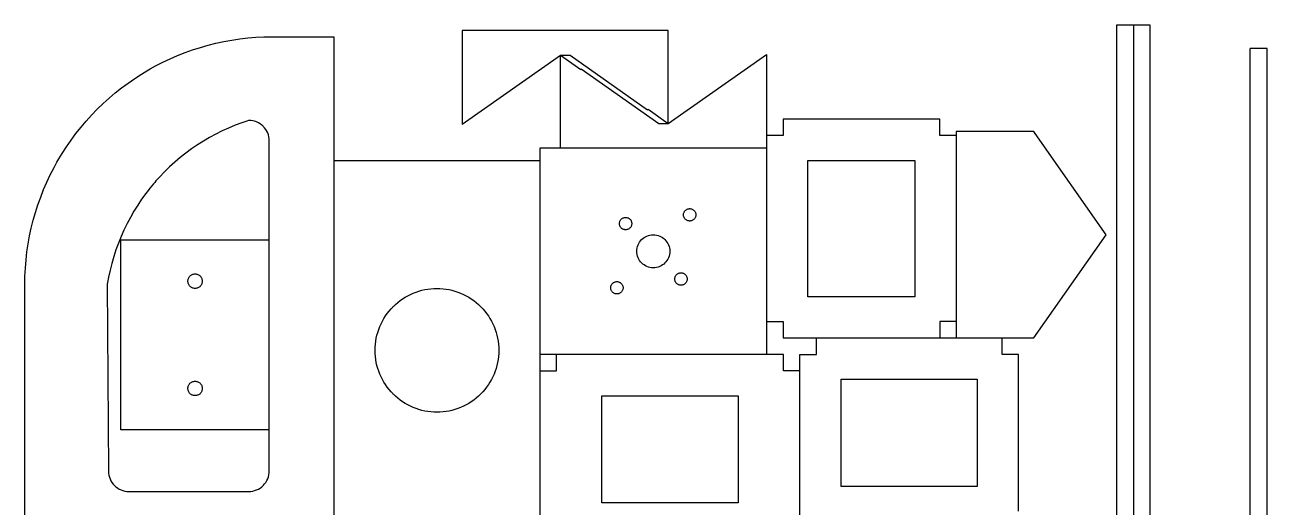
# Model space of a CAD drawing. Extents: x 4 to 852, y 115 to 636.
# Drawn here: x 5.1 to 306.6, y 519 to 635.9 of the extents above; entities that cross this region are included whole.
import ezdxf

# ---------------------------------------------------------------- set-up
doc = ezdxf.new("R2010")
doc.units = 0

msp = doc.modelspace()

# ---------------------------------------------------------------- linework, layer by layer
for p, q in [((161.283092, 634.491889), (111.283154, 634.491889)), ((111.283154, 634.491889), (111.283154, 611.788916)), ((161.283092, 611.986917), (161.283092, 634.491889)), ((270.131956, 381.727205), (270.131956, 635.867887)), ((270.131956, 635.867887), (274.131948, 635.867887)), ((274.131948, 635.867887), (274.131948, 383.868203)), ((274.131948, 635.867887), (278.13194, 635.867887)), ((278.13194, 635.867887), (278.13194, 383.868203)), ((45.859737, 629.806894), (47.724335, 630.404894)), ((47.724335, 630.404894), (49.607132, 630.942891)), ((49.607132, 630.942891), (51.50643, 631.418892)), ((51.50643, 631.418892), (53.420728, 631.83289)), ((53.420728, 631.83289), (55.348323, 632.184892)), ((55.348323, 632.184892), (57.288021, 632.47189)), ((57.288021, 632.47189), (59.238321, 632.696889)), ((59.238321, 632.696889), (61.197317, 632.85789)), ((61.197317, 632.85789), (63.163915, 632.954889)), ((63.163915, 632.954889), (64.643214, 632.98689)), ((64.643214, 632.98689), (65.136212, 632.98689)), ((65.136212, 632.98689), (80.136195, 632.98689)), ((80.136195, 632.98689), (80.136195, 382.988205)), ((38.612147, 626.806898), (40.389343, 627.646896)), ((40.389343, 627.646896), (42.190542, 628.427895)), ((42.190542, 628.427895), (44.014638, 629.146894)), ((44.014638, 629.146894), (45.859737, 629.806894)), ((111.283154, 611.788916), (135.136124, 628.491895)), ((135.136124, 605.986923), (135.136124, 628.491895)), ((135.136124, 628.491895), (140.053118, 625.0479)), ((135.136124, 628.491895), (137.430122, 628.491895)), ((137.430122, 628.491895), (156.272099, 615.296911)), ((161.283092, 611.986917), (185.136061, 628.691896)), ((185.136061, 628.691896), (185.136061, 605.986923)), ((33.444352, 623.9349), (34.709151, 624.7029)), ((34.709151, 624.7029), (35.136251, 624.949901)), ((35.136251, 624.949901), (35.563249, 625.1959)), ((35.563249, 625.1959), (36.860549, 625.907898)), ((36.860549, 625.907898), (38.612147, 626.806898)), ((140.053118, 625.0479), (140.147119, 625.181898)), ((140.147119, 625.181898), (158.989093, 611.986917)), ((28.597259, 620.578905), (30.173756, 621.747905)), ((30.173756, 621.747905), (31.789755, 622.867903)), ((31.789755, 622.867903), (33.444352, 623.9349)), ((24.116664, 616.775911), (25.567662, 618.090907)), ((25.567662, 618.090907), (27.06156, 619.359908)), ((27.06156, 619.359908), (28.597259, 620.578905)), ((21.348068, 614.006912), (22.709866, 615.413912)), ((22.709866, 615.413912), (24.116664, 616.775911)), ((156.272099, 615.296911), (156.365097, 615.429911)), ((156.365097, 615.429911), (161.283092, 611.986917)), ((18.764771, 611.061918), (20.032669, 612.556916)), ((20.032669, 612.556916), (21.348068, 614.006912)), ((57.802116, 612.140795), (56.180019, 611.534794)), ((59.033914, 612.560794), (57.802116, 612.140795)), ((59.447513, 612.691795), (59.033914, 612.560794)), ((59.570415, 612.693911), (59.447513, 612.691795)), ((59.939614, 612.674914), (59.570415, 612.693911)), ((60.423613, 612.607917), (59.939614, 612.674914)), ((60.896812, 612.495916), (60.423613, 612.607917)), ((61.355411, 612.336915), (60.896812, 612.495916)), ((61.796111, 612.134916), (61.355411, 612.336915)), ((62.215811, 611.888915), (61.796111, 612.134916)), ((158.989093, 611.986917), (161.283092, 611.986917)), ((227.136009, 613.027916), (189.136056, 613.027916)), ((189.136056, 613.027916), (189.136056, 609.027921)), ((227.136009, 609.027921), (227.136009, 613.027916)), ((16.375374, 607.949922), (17.545172, 609.525919)), ((17.545172, 609.525919), (18.764771, 611.061918)), ((51.468224, 609.390796), (49.953227, 608.571798)), ((53.011823, 610.159796), (51.468224, 609.390796)), ((54.582919, 610.872795), (53.011823, 610.159796)), ((56.180019, 611.534794), (54.582919, 610.872795)), ((62.61101, 611.600916), (62.215811, 611.888915)), ((62.89081, 611.359916), (62.61101, 611.600916)), ((62.978511, 611.272918), (62.89081, 611.359916)), ((63.066008, 611.186918), (62.978511, 611.272918)), ((63.311208, 610.910918), (63.066008, 611.186918)), ((63.604308, 610.518917), (63.311208, 610.910918)), ((63.855908, 610.103919), (63.604308, 610.518917)), ((64.065008, 609.66492), (63.855908, 610.103919)), ((64.230108, 609.209919), (64.065008, 609.66492)), ((64.349707, 608.736919), (64.230108, 609.209919)), ((189.136056, 609.027921), (185.136061, 609.027921)), ((185.136061, 609.027921), (185.136061, 555.986987)), ((231.136004, 609.027921), (227.136009, 609.027921)), ((249.993096, 609.986918), (231.13612, 609.986918)), ((231.13612, 609.986918), (231.13612, 559.986982)), ((250.292096, 609.561918), (249.993096, 609.986918)), ((267.498958, 584.986949), (250.28998, 609.561918)), ((250.28998, 609.561918), (250.292096, 609.561918)), ((14.188977, 604.679925), (15.256275, 606.334924)), ((15.256275, 606.334924), (16.375374, 607.949922)), ((47.01443, 606.779801), (45.593233, 605.809803)), ((48.468229, 607.700799), (47.01443, 606.779801)), ((49.953227, 608.571798), (48.468229, 607.700799)), ((64.422507, 608.25392), (64.349707, 608.736919)), ((64.447113, 607.885922), (64.422507, 608.25392)), ((64.447113, 607.76192), (64.447113, 607.885922)), ((64.447113, 527.762023), (64.447113, 607.76192)), ((185.136061, 605.986923), (130.136129, 605.986923)), ((130.136129, 605.986923), (130.136129, 382.988205)), ((12.928238, 602.560928), (13.174768, 602.986927)), ((13.174768, 602.986927), (13.421288, 603.414927)), ((13.421288, 603.414927), (14.188977, 604.679925)), ((42.853635, 603.724804), (41.537938, 602.610807)), ((44.205834, 604.791804), (42.853635, 603.724804)), ((45.593233, 605.809803), (44.205834, 604.791804)), ((80.136195, 602.986927), (130.136129, 602.986927)), ((195.13605, 603.027927), (221.136015, 603.027927)), ((195.13605, 569.986969), (195.13605, 603.027927)), ((221.136015, 603.027927), (221.136015, 569.986969)), ((11.31739, 599.511931), (12.216639, 601.263928)), ((12.216639, 601.263928), (12.928238, 602.560928)), ((39.02074, 600.24581), (37.82184, 598.995812)), ((40.25974, 601.449809), (39.02074, 600.24581)), ((41.537938, 602.610807), (40.25974, 601.449809)), ((9.697112, 595.932936), (10.477451, 597.734934)), ((10.477451, 597.734934), (11.31739, 599.511931)), ((36.380942, 597.374812), (35.552946, 596.370815)), ((36.664742, 597.702813), (36.380942, 597.374812)), ((36.948243, 598.029811), (36.664742, 597.702813)), ((37.82184, 598.995812), (36.948243, 598.029811)), ((8.317134, 592.264942), (8.976903, 594.109937)), ((8.976903, 594.109937), (9.697112, 595.932936)), ((34.490447, 595.002815), (33.477647, 593.602817)), ((35.552946, 596.370815), (34.490447, 595.002815)), ((7.718275, 590.399944), (8.317134, 592.264942)), ((32.515348, 592.168819), (31.603949, 590.706821)), ((33.477647, 593.602817), (32.515348, 592.168819)), ((165.317109, 590.779943), (165.414111, 590.886943)), ((165.414111, 590.886943), (165.521111, 590.984942)), ((165.521111, 590.984942), (165.636109, 591.070942)), ((165.636109, 591.070942), (165.760108, 591.145941)), ((165.760108, 591.145941), (165.890109, 591.209941)), ((165.890109, 591.209941), (166.02911, 591.259942)), ((166.02911, 591.259942), (166.172109, 591.295941)), ((166.172109, 591.295941), (166.321109, 591.318933)), ((166.321109, 591.318933), (166.43611, 591.325945)), ((166.43611, 591.325945), (166.47511, 591.325945)), ((166.47511, 591.325945), (166.513109, 591.325945)), ((166.513109, 591.325945), (166.628107, 591.318933)), ((166.628107, 591.318933), (166.776107, 591.295941)), ((166.776107, 591.295941), (166.921109, 591.259942)), ((166.921109, 591.259942), (167.058108, 591.209941)), ((167.058108, 591.209941), (167.190108, 591.145941)), ((167.190108, 591.145941), (167.314108, 591.070942)), ((167.314108, 591.070942), (167.429109, 590.984942)), ((167.429109, 590.984942), (167.536109, 590.886943)), ((167.536109, 590.886943), (167.632107, 590.779943)), ((6.704886, 586.617947), (7.180726, 588.515946)), ((7.180726, 588.515946), (7.718275, 590.399944)), ((30.744351, 589.213824), (29.937151, 587.692826)), ((31.603949, 590.706821), (30.744351, 589.213824)), ((149.426111, 587.857947), (149.449104, 588.007947)), ((149.449104, 588.007947), (149.486103, 588.150946)), ((149.486103, 588.150946), (149.536104, 588.288947)), ((149.536104, 588.288947), (149.600104, 588.420945)), ((149.600104, 588.420945), (149.675102, 588.543945)), ((149.675102, 588.543945), (149.761103, 588.659946)), ((149.761103, 588.659946), (149.858104, 588.765946)), ((149.858104, 588.765946), (149.964104, 588.861944)), ((149.964104, 588.861944), (150.079102, 588.949945)), ((150.079102, 588.949945), (150.203102, 589.024946)), ((150.203102, 589.024946), (150.335102, 589.086946)), ((150.335102, 589.086946), (150.472103, 589.136944)), ((150.472103, 589.136944), (150.617103, 589.174946)), ((150.617103, 589.174946), (150.765102, 589.196959)), ((150.765102, 589.196959), (150.881101, 589.20495)), ((150.881101, 589.20495), (150.918103, 589.20495)), ((150.918103, 589.20495), (150.957102, 589.20495)), ((150.957102, 589.20495), (151.072101, 589.196959)), ((151.072101, 589.196959), (151.221101, 589.174946)), ((151.221101, 589.174946), (151.3641, 589.136944)), ((151.3641, 589.136944), (151.503101, 589.086946)), ((151.503101, 589.086946), (151.633101, 589.024946)), ((151.633101, 589.024946), (151.757101, 588.949945)), ((151.757101, 588.949945), (151.872099, 588.861944)), ((151.872099, 588.861944), (151.979099, 588.765946)), ((151.979099, 588.765946), (152.076101, 588.659946)), ((152.076101, 588.659946), (152.163101, 588.543945)), ((152.163101, 588.543945), (152.238099, 588.420945)), ((152.238099, 588.420945), (152.300099, 588.288947)), ((152.300099, 588.288947), (152.3511, 588.150946)), ((152.3511, 588.150946), (152.3881, 588.007947)), ((152.3881, 588.007947), (152.411092, 587.857947)), ((164.975101, 589.864944), (164.982113, 589.979945)), ((164.975101, 589.825944), (164.975101, 589.864944)), ((164.975101, 589.788945), (164.975101, 589.825944)), ((164.982113, 589.672944), (164.975101, 589.788945)), ((164.982113, 589.979945), (165.00611, 590.128945)), ((165.00611, 589.524944), (164.982113, 589.672944)), ((165.00611, 590.128945), (165.04211, 590.272944)), ((165.04211, 589.379945), (165.00611, 589.524944)), ((165.04211, 590.272944), (165.093111, 590.410943)), ((165.093111, 589.242944), (165.04211, 589.379945)), ((165.093111, 590.410943), (165.15611, 590.541943)), ((165.15611, 589.111946), (165.093111, 589.242944)), ((165.15611, 590.541943), (165.231109, 590.664942)), ((165.231109, 588.988944), (165.15611, 589.111946)), ((165.231109, 590.664942), (165.317109, 590.779943)), ((165.317109, 588.871945), (165.231109, 588.988944)), ((165.414111, 588.765946), (165.317109, 588.871945)), ((165.521111, 588.668944), (165.414111, 588.765946)), ((165.636109, 588.582947), (165.521111, 588.668944)), ((165.760108, 588.507945), (165.636109, 588.582947)), ((165.890109, 588.443945), (165.760108, 588.507945)), ((166.02911, 588.393945), (165.890109, 588.443945)), ((166.172109, 588.356945), (166.02911, 588.393945)), ((166.321109, 588.334932), (166.172109, 588.356945)), ((166.43611, 588.325936), (166.321109, 588.334932)), ((166.47511, 588.325936), (166.43611, 588.325936)), ((166.513109, 588.325936), (166.47511, 588.325936)), ((166.628107, 588.334932), (166.513109, 588.325936)), ((166.776107, 588.356945), (166.628107, 588.334932)), ((166.921109, 588.393945), (166.776107, 588.356945)), ((167.058108, 588.443945), (166.921109, 588.393945)), ((167.190108, 588.507945), (167.058108, 588.443945)), ((167.314108, 588.582947), (167.190108, 588.507945)), ((167.429109, 588.668944), (167.314108, 588.582947)), ((167.536109, 588.765946), (167.429109, 588.668944)), ((167.632107, 588.871945), (167.536109, 588.765946)), ((167.632107, 590.779943), (167.718107, 590.664942)), ((167.718107, 588.988944), (167.632107, 588.871945)), ((167.718107, 590.664942), (167.793106, 590.541943)), ((167.793106, 589.111946), (167.718107, 588.988944)), ((167.793106, 590.541943), (167.857106, 590.410943)), ((167.857106, 589.242944), (167.793106, 589.111946)), ((167.857106, 590.410943), (167.907107, 590.272944)), ((167.907107, 589.379945), (167.857106, 589.242944)), ((167.907107, 590.272944), (167.945106, 590.128945)), ((167.945106, 589.524944), (167.907107, 589.379945)), ((167.945106, 590.128945), (167.967093, 589.979945)), ((167.967093, 589.672944), (167.945106, 589.524944)), ((167.967093, 589.979945), (167.975084, 589.864944)), ((167.975084, 589.788945), (167.967093, 589.672944)), ((167.975084, 589.864944), (167.975084, 589.825944)), ((167.975084, 589.825944), (167.975084, 589.788945)), ((6.291187, 584.703951), (6.704886, 586.617947)), ((29.182853, 586.146828), (28.482353, 584.574829)), ((29.937151, 587.692826), (29.182853, 586.146828)), ((149.418121, 587.743946), (149.426111, 587.857947)), ((149.418121, 587.704947), (149.418121, 587.743946)), ((149.418121, 587.666947), (149.418121, 587.704947)), ((149.426111, 587.552946), (149.418121, 587.666947)), ((149.449104, 587.402946), (149.426111, 587.552946)), ((149.486103, 587.259947), (149.449104, 587.402946)), ((149.536104, 587.121949), (149.486103, 587.259947)), ((149.600104, 586.989948), (149.536104, 587.121949)), ((149.675102, 586.866949), (149.600104, 586.989948)), ((149.761103, 586.750948), (149.675102, 586.866949)), ((149.858104, 586.643948), (149.761103, 586.750948)), ((149.964104, 586.547949), (149.858104, 586.643948)), ((150.079102, 586.460949), (149.964104, 586.547949)), ((150.203102, 586.385947), (150.079102, 586.460949)), ((150.335102, 586.322948), (150.203102, 586.385947)), ((150.472103, 586.272949), (150.335102, 586.322948)), ((150.617103, 586.235947), (150.472103, 586.272949)), ((150.765102, 586.213934), (150.617103, 586.235947)), ((150.881101, 586.204938), (150.765102, 586.213934)), ((150.918103, 586.204938), (150.881101, 586.204938)), ((150.957102, 586.204938), (150.918103, 586.204938)), ((151.072101, 586.213934), (150.957102, 586.204938)), ((151.221101, 586.235947), (151.072101, 586.213934)), ((151.3641, 586.272949), (151.221101, 586.235947)), ((151.503101, 586.322948), (151.3641, 586.272949)), ((151.633101, 586.385947), (151.503101, 586.322948)), ((151.757101, 586.460949), (151.633101, 586.385947)), ((151.872099, 586.547949), (151.757101, 586.460949)), ((151.979099, 586.643948), (151.872099, 586.547949)), ((152.076101, 586.750948), (151.979099, 586.643948)), ((152.163101, 586.866949), (152.076101, 586.750948)), ((152.238099, 586.989948), (152.163101, 586.866949)), ((152.300099, 587.121949), (152.238099, 586.989948)), ((152.3511, 587.259947), (152.300099, 587.121949)), ((152.3881, 587.402946), (152.3511, 587.259947)), ((152.411092, 587.552946), (152.3881, 587.402946)), ((152.411092, 587.857947), (152.418103, 587.743946)), ((152.418103, 587.666947), (152.411092, 587.552946)), ((152.418103, 587.743946), (152.418103, 587.704947)), ((152.418103, 587.704947), (152.418103, 587.666947)), ((156.446088, 584.807951), (156.829088, 584.90695)), ((156.829088, 584.90695), (157.22609, 584.967949)), ((157.22609, 584.967949), (157.533088, 584.986946)), ((157.533088, 584.986946), (157.636087, 584.986946)), ((157.636087, 584.986946), (157.738087, 584.986946)), ((157.738087, 584.986946), (158.045088, 584.967949)), ((158.045088, 584.967949), (158.442087, 584.90695)), ((158.442087, 584.90695), (158.825086, 584.807951)), ((249.99198, 559.986982), (267.498958, 584.986949)), ((5.651758, 580.835957), (5.940007, 582.775953)), ((5.940007, 582.775953), (6.291187, 584.703951)), ((27.836154, 582.97883), (27.244855, 581.360834)), ((28.482353, 584.574829), (27.836154, 582.97883)), ((28.447159, 537.75401), (28.447159, 583.753952)), ((28.447159, 583.753952), (64.447113, 583.753952)), ((153.717092, 581.793953), (153.815094, 582.177953)), ((153.815094, 582.177953), (153.950092, 582.543954)), ((153.950092, 582.543954), (154.118091, 582.893952)), ((154.118091, 582.893952), (154.320093, 583.224953)), ((154.320093, 583.224953), (154.550092, 583.531951)), ((154.550092, 583.531951), (154.807092, 583.816952)), ((154.807092, 583.816952), (155.09209, 584.074953)), ((155.09209, 584.074953), (155.400091, 584.304952)), ((155.400091, 584.304952), (155.72909, 584.50495)), ((155.72909, 584.50495), (156.079091, 584.67295)), ((156.079091, 584.67295), (156.446088, 584.807951)), ((158.825086, 584.807951), (159.193087, 584.67295)), ((159.193087, 584.67295), (159.543085, 584.50495)), ((159.543085, 584.50495), (159.872086, 584.304952)), ((159.872086, 584.304952), (160.181085, 584.074953)), ((160.181085, 584.074953), (160.464085, 583.816952)), ((160.464085, 583.816952), (160.722083, 583.531951)), ((160.722083, 583.531951), (160.953085, 583.224953)), ((160.953085, 583.224953), (161.153083, 582.893952)), ((161.153083, 582.893952), (161.322083, 582.543954)), ((161.322083, 582.543954), (161.456084, 582.177953)), ((161.456084, 582.177953), (161.554083, 581.793953)), ((5.265688, 576.92596), (5.426828, 578.885959)), ((5.426828, 578.885959), (5.651758, 580.835957)), ((26.709356, 579.722835), (26.230056, 578.064836)), ((27.244855, 581.360834), (26.709356, 579.722835)), ((153.636085, 581.089956), (153.657093, 581.396955)), ((153.636085, 580.986954), (153.636085, 581.089956)), ((153.636085, 580.885955), (153.636085, 580.986954)), ((153.657093, 580.578956), (153.636085, 580.885955)), ((153.657093, 581.396955), (153.717092, 581.793953)), ((153.717092, 580.181955), (153.657093, 580.578956)), ((153.815094, 579.797958), (153.717092, 580.181955)), ((153.950092, 579.429957), (153.815094, 579.797958)), ((154.118091, 579.081959), (153.950092, 579.429957)), ((154.320093, 578.750958), (154.118091, 579.081959)), ((161.153083, 579.081959), (160.953085, 578.750958)), ((161.322083, 579.429957), (161.153083, 579.081959)), ((161.456084, 579.797958), (161.322083, 579.429957)), ((161.554083, 580.181955), (161.456084, 579.797958)), ((161.554083, 581.793953), (161.615082, 581.396955)), ((161.615082, 580.578956), (161.554083, 580.181955)), ((161.615082, 581.396955), (161.63609, 581.089956)), ((161.63609, 580.885955), (161.615082, 580.578956)), ((161.63609, 581.089956), (161.63609, 580.986954)), ((161.63609, 580.986954), (161.63609, 580.885955)), ((5.168688, 574.960962), (5.265688, 576.92596)), ((25.807657, 576.38884), (25.442857, 574.695842)), ((26.230056, 578.064836), (25.807657, 576.38884)), ((154.550092, 578.442959), (154.320093, 578.750958)), ((154.807092, 578.159959), (154.550092, 578.442959)), ((155.09209, 577.900958), (154.807092, 578.159959)), ((155.400091, 577.670959), (155.09209, 577.900958)), ((155.72909, 577.470961), (155.400091, 577.670959)), ((156.079091, 577.302961), (155.72909, 577.470961)), ((156.446088, 577.16796), (156.079091, 577.302961)), ((156.829088, 577.068961), (156.446088, 577.16796)), ((157.22609, 577.007959), (156.829088, 577.068961)), ((157.533088, 576.986951), (157.22609, 577.007959)), ((157.636087, 576.986951), (157.533088, 576.986951)), ((157.738087, 576.986951), (157.636087, 576.986951)), ((158.045088, 577.007959), (157.738087, 576.986951)), ((158.442087, 577.068961), (158.045088, 577.007959)), ((158.825086, 577.16796), (158.442087, 577.068961)), ((159.193087, 577.302961), (158.825086, 577.16796)), ((159.543085, 577.470961), (159.193087, 577.302961)), ((159.872086, 577.670959), (159.543085, 577.470961)), ((160.181085, 577.900958), (159.872086, 577.670959)), ((160.464085, 578.159959), (160.181085, 577.900958)), ((160.722083, 578.442959), (160.464085, 578.159959)), ((160.953085, 578.750958), (160.722083, 578.442959)), ((5.136298, 573.479964), (5.168688, 574.960962)), ((5.136298, 572.986964), (5.136298, 573.479964)), ((5.136298, 382.988205), (5.136298, 572.986964)), ((25.205458, 573.416843), (25.136258, 572.986843)), ((25.136258, 572.986843), (25.422157, 527.761901)), ((25.442857, 574.695842), (25.205458, 573.416843)), ((44.697143, 573.797964), (44.706139, 573.932965)), ((44.697143, 573.753964), (44.697143, 573.797964)), ((44.697143, 573.709964), (44.697143, 573.753964)), ((44.706139, 573.574966), (44.697143, 573.709964)), ((44.706139, 573.932965), (44.732637, 574.106965)), ((44.732637, 573.400965), (44.706139, 573.574966)), ((44.732637, 574.106965), (44.775738, 574.274965)), ((44.775738, 573.232966), (44.732637, 573.400965)), ((44.775738, 574.274965), (44.834639, 574.434964)), ((44.834639, 573.071964), (44.775738, 573.232966)), ((44.834639, 574.434964), (44.908339, 574.586964)), ((44.908339, 572.918966), (44.834639, 573.071964)), ((44.908339, 574.586964), (44.995839, 574.731963)), ((44.995839, 572.774964), (44.908339, 572.918966)), ((44.995839, 574.731963), (45.096637, 574.866964)), ((45.096637, 574.866964), (45.209638, 574.991964)), ((45.209638, 574.991964), (45.333936, 575.103962)), ((45.333936, 575.103962), (45.468638, 575.204964)), ((45.468638, 575.204964), (45.612936, 575.292961)), ((45.612936, 575.292961), (45.765836, 575.366962)), ((45.765836, 575.366962), (45.926637, 575.424962)), ((45.926637, 575.424962), (46.094337, 575.467962)), ((46.094337, 575.467962), (46.268036, 575.49397)), ((46.268036, 575.49397), (46.402336, 575.503971)), ((46.402336, 575.503971), (46.447135, 575.503971)), ((46.447135, 575.503971), (46.491836, 575.503971)), ((46.491836, 575.503971), (46.626035, 575.49397)), ((46.626035, 575.49397), (46.799737, 575.467962)), ((46.799737, 575.467962), (46.967334, 575.424962)), ((46.967334, 575.424962), (47.128235, 575.366962)), ((47.128235, 575.366962), (47.281135, 575.292961)), ((47.281135, 575.292961), (47.425436, 575.204964)), ((47.425436, 575.204964), (47.560135, 575.103962)), ((47.560135, 575.103962), (47.684433, 574.991964)), ((47.684433, 574.991964), (47.797334, 574.866964)), ((47.797334, 574.866964), (47.898235, 574.731963)), ((47.898235, 574.731963), (47.985833, 574.586964)), ((47.985833, 572.918966), (47.898235, 572.774964)), ((47.985833, 574.586964), (48.059633, 574.434964)), ((48.059633, 573.071964), (47.985833, 572.918966)), ((48.059633, 574.434964), (48.118334, 574.274965)), ((48.118334, 573.232966), (48.059633, 573.071964)), ((48.118334, 574.274965), (48.161535, 574.106965)), ((48.161535, 573.400965), (48.118334, 573.232966)), ((48.161535, 574.106965), (48.188033, 573.932965)), ((48.188033, 573.574966), (48.161535, 573.400965)), ((48.188033, 573.932965), (48.197134, 573.797964)), ((48.197134, 573.709964), (48.188033, 573.574966)), ((48.197134, 573.797964), (48.197134, 573.753964)), ((48.197134, 573.753964), (48.197134, 573.709964)), ((147.415106, 572.732965), (147.478106, 572.863965)), ((147.478106, 572.863965), (147.553107, 572.986964)), ((147.553107, 572.986964), (147.640105, 573.102965)), ((147.640105, 573.102965), (147.736106, 573.209965)), ((147.736106, 573.209965), (147.843106, 573.306964)), ((147.843106, 573.306964), (147.958104, 573.392964)), ((147.958104, 573.392964), (148.082106, 573.467966)), ((148.082106, 573.467966), (148.214104, 573.531966)), ((148.214104, 573.531966), (148.351105, 573.581964)), ((148.351105, 573.581964), (148.494105, 573.618966)), ((148.494105, 573.618966), (148.645105, 573.640953)), ((148.645105, 573.640953), (148.758105, 573.647964)), ((148.758105, 573.647964), (148.797105, 573.647964)), ((148.797105, 573.647964), (148.836105, 573.647964)), ((148.836105, 573.647964), (148.950105, 573.640953)), ((148.950105, 573.640953), (149.100103, 573.618966)), ((149.100103, 573.618966), (149.243105, 573.581964)), ((149.243105, 573.581964), (149.381103, 573.531966)), ((149.381103, 573.531966), (149.513104, 573.467966)), ((149.513104, 573.467966), (149.636103, 573.392964)), ((149.636103, 573.392964), (149.751104, 573.306964)), ((149.751104, 573.306964), (149.858104, 573.209965)), ((149.858104, 573.209965), (149.954103, 573.102965)), ((149.954103, 573.102965), (150.040103, 572.986964)), ((150.040103, 572.986964), (150.117102, 572.863965)), ((150.117102, 572.863965), (150.179101, 572.732965)), ((162.853087, 574.307964), (162.861078, 574.422965)), ((162.853087, 574.270964), (162.853087, 574.307964)), ((162.853087, 574.231965), (162.853087, 574.270964)), ((162.861078, 574.116964), (162.853087, 574.231965)), ((162.861078, 574.422965), (162.883091, 574.571965)), ((162.883091, 573.967964), (162.861078, 574.116964)), ((162.883091, 574.571965), (162.921091, 574.715964)), ((162.921091, 573.824965), (162.883091, 573.967964)), ((162.921091, 574.715964), (162.971091, 574.853962)), ((162.971091, 573.685963), (162.921091, 573.824965)), ((162.971091, 574.853962), (163.035091, 574.985963)), ((163.035091, 573.554966), (162.971091, 573.685963)), ((163.035091, 574.985963), (163.110093, 575.109962)), ((163.110093, 573.431964), (163.035091, 573.554966)), ((163.110093, 575.109962), (163.196093, 575.224963)), ((163.196093, 573.316965), (163.110093, 573.431964)), ((163.196093, 575.224963), (163.293092, 575.329963)), ((163.293092, 573.209965), (163.196093, 573.316965)), ((163.293092, 575.329963), (163.400092, 575.427962)), ((163.400092, 573.111964), (163.293092, 573.209965)), ((163.400092, 575.427962), (163.51509, 575.513962)), ((163.51509, 573.025966), (163.400092, 573.111964)), ((163.51509, 575.513962), (163.639092, 575.588963)), ((163.639092, 572.950965), (163.51509, 573.025966)), ((163.639092, 575.588963), (163.77009, 575.652961)), ((163.77009, 572.888965), (163.639092, 572.950965)), ((163.77009, 575.652961), (163.907091, 575.702962)), ((163.907091, 572.836967), (163.77009, 572.888965)), ((163.907091, 575.702962), (164.05109, 575.739961)), ((164.05109, 572.800965), (163.907091, 572.836967)), ((164.05109, 575.739961), (164.20009, 575.761974)), ((164.20009, 572.777973), (164.05109, 572.800965)), ((164.20009, 575.761974), (164.315091, 575.77097)), ((164.315091, 575.77097), (164.35309, 575.77097)), ((164.35309, 575.77097), (164.39209, 575.77097)), ((164.39209, 575.77097), (164.507091, 575.761974)), ((164.507091, 575.761974), (164.656091, 575.739961)), ((164.656091, 572.800965), (164.507091, 572.777973)), ((164.656091, 575.739961), (164.80009, 575.702962)), ((164.80009, 572.836967), (164.656091, 572.800965)), ((164.80009, 575.702962), (164.938089, 575.652961)), ((164.938089, 572.888965), (164.80009, 572.836967)), ((164.938089, 575.652961), (165.068089, 575.588963)), ((165.068089, 572.950965), (164.938089, 572.888965)), ((165.068089, 575.588963), (165.192088, 575.513962)), ((165.192088, 573.025966), (165.068089, 572.950965)), ((165.192088, 575.513962), (165.307089, 575.427962)), ((165.307089, 573.111964), (165.192088, 573.025966)), ((165.307089, 575.427962), (165.414089, 575.329963)), ((165.414089, 573.209965), (165.307089, 573.111964)), ((165.414089, 575.329963), (165.511088, 575.224963)), ((165.511088, 573.316965), (165.414089, 573.209965)), ((165.511088, 575.224963), (165.597088, 575.109962)), ((165.597088, 573.431964), (165.511088, 573.316965)), ((165.597088, 575.109962), (165.67209, 574.985963)), ((165.67209, 573.554966), (165.597088, 573.431964)), ((165.67209, 574.985963), (165.736087, 574.853962)), ((165.736087, 573.685963), (165.67209, 573.554966)), ((165.736087, 574.853962), (165.786088, 574.715964)), ((165.786088, 573.824965), (165.736087, 573.685963)), ((165.786088, 574.715964), (165.824087, 574.571965)), ((165.824087, 573.967964), (165.786088, 573.824965)), ((165.824087, 574.571965), (165.846074, 574.422965)), ((165.846074, 574.116964), (165.824087, 573.967964)), ((165.846074, 574.422965), (165.853086, 574.307964)), ((165.853086, 574.231965), (165.846074, 574.116964)), ((165.853086, 574.307964), (165.853086, 574.270964)), ((165.853086, 574.270964), (165.853086, 574.231965)), ((45.096637, 572.639966), (44.995839, 572.774964)), ((45.209638, 572.515967), (45.096637, 572.639966)), ((45.333936, 572.403966), (45.209638, 572.515967)), ((45.468638, 572.302967), (45.333936, 572.403966)), ((45.612936, 572.214967), (45.468638, 572.302967)), ((45.765836, 572.140965), (45.612936, 572.214967)), ((45.926637, 572.081966), (45.765836, 572.140965)), ((46.094337, 572.038966), (45.926637, 572.081966)), ((46.268036, 572.011968), (46.094337, 572.038966)), ((46.402336, 572.003978), (46.268036, 572.011968)), ((46.447135, 572.003978), (46.402336, 572.003978)), ((46.491836, 572.003978), (46.447135, 572.003978)), ((46.626035, 572.011968), (46.491836, 572.003978)), ((46.799737, 572.038966), (46.626035, 572.011968)), ((46.967334, 572.081966), (46.799737, 572.038966)), ((47.128235, 572.140965), (46.967334, 572.081966)), ((47.281135, 572.214967), (47.128235, 572.140965)), ((47.425436, 572.302967), (47.281135, 572.214967)), ((47.560135, 572.403966), (47.425436, 572.302967)), ((47.684433, 572.515967), (47.560135, 572.403966)), ((47.797334, 572.639966), (47.684433, 572.515967)), ((47.898235, 572.774964), (47.797334, 572.639966)), ((96.814081, 569.46797), (97.434779, 569.859969)), ((97.434779, 569.859969), (98.072879, 570.220969)), ((98.072879, 570.220969), (98.726878, 570.549968)), ((98.726878, 570.549968), (99.395977, 570.845968)), ((99.395977, 570.845968), (100.078577, 571.109968)), ((100.078577, 571.109968), (100.773576, 571.339967)), ((100.773576, 571.339967), (101.479976, 571.535967)), ((101.479976, 571.535967), (102.196173, 571.696967)), ((102.196173, 571.696967), (102.921072, 571.822967)), ((102.921072, 571.822967), (103.653173, 571.914967)), ((103.653173, 571.914967), (104.392172, 571.968968)), ((104.392172, 571.968968), (104.950169, 571.98696)), ((104.950169, 571.98696), (105.136169, 571.98696)), ((105.136169, 571.98696), (105.32217, 571.98696)), ((105.32217, 571.98696), (105.880168, 571.968968)), ((105.880168, 571.968968), (106.61917, 571.914967)), ((106.61917, 571.914967), (107.351168, 571.822967)), ((107.351168, 571.822967), (108.076167, 571.696967)), ((108.076167, 571.696967), (108.792166, 571.535967)), ((108.792166, 571.535967), (109.499163, 571.339967)), ((109.499163, 571.339967), (110.194165, 571.109968)), ((110.194165, 571.109968), (110.876162, 570.845968)), ((110.876162, 570.845968), (111.545163, 570.549968)), ((111.545163, 570.549968), (112.199162, 570.220969)), ((112.199162, 570.220969), (112.837161, 569.859969)), ((112.837161, 569.859969), (113.458159, 569.46797)), ((147.297097, 572.186966), (147.304108, 572.302967)), ((147.297097, 572.147966), (147.297097, 572.186966)), ((147.297097, 572.110967), (147.297097, 572.147966)), ((147.304108, 571.995966), (147.297097, 572.110967)), ((147.304108, 572.302967), (147.328106, 572.450967)), ((147.328106, 571.846967), (147.304108, 571.995966)), ((147.328106, 572.450967), (147.364105, 572.595966)), ((147.364105, 571.702967), (147.328106, 571.846967)), ((147.364105, 572.595966), (147.415106, 572.732965)), ((147.415106, 571.564967), (147.364105, 571.702967)), ((147.478106, 571.434967), (147.415106, 571.564967)), ((147.553107, 571.310967), (147.478106, 571.434967)), ((147.640105, 571.193968), (147.553107, 571.310967)), ((147.736106, 571.088968), (147.640105, 571.193968)), ((147.843106, 570.991968), (147.736106, 571.088968)), ((147.958104, 570.904968), (147.843106, 570.991968)), ((148.082106, 570.829968), (147.958104, 570.904968)), ((148.214104, 570.765968), (148.082106, 570.829968)), ((148.351105, 570.715968), (148.214104, 570.765968)), ((148.494105, 570.678968), (148.351105, 570.715968)), ((148.645105, 570.656968), (148.494105, 570.678968)), ((148.758105, 570.647967), (148.645105, 570.656968)), ((148.797105, 570.647967), (148.758105, 570.647967)), ((148.836105, 570.647967), (148.797105, 570.647967)), ((148.950105, 570.656968), (148.836105, 570.647967)), ((149.100103, 570.678968), (148.950105, 570.656968)), ((149.243105, 570.715968), (149.100103, 570.678968)), ((149.381103, 570.765968), (149.243105, 570.715968)), ((149.513104, 570.829968), (149.381103, 570.765968)), ((149.636103, 570.904968), (149.513104, 570.829968)), ((149.751104, 570.991968), (149.636103, 570.904968)), ((149.858104, 571.088968), (149.751104, 570.991968)), ((149.954103, 571.193968), (149.858104, 571.088968)), ((150.040103, 571.310967), (149.954103, 571.193968)), ((150.117102, 571.434967), (150.040103, 571.310967)), ((150.179101, 571.564967), (150.117102, 571.434967)), ((150.179101, 572.732965), (150.229102, 572.595966)), ((150.229102, 571.702967), (150.179101, 571.564967)), ((150.229102, 572.595966), (150.267102, 572.450967)), ((150.267102, 571.846967), (150.229102, 571.702967)), ((150.267102, 572.450967), (150.289115, 572.302967)), ((150.289115, 571.995966), (150.267102, 571.846967)), ((150.289115, 572.302967), (150.297105, 572.186966)), ((150.297105, 572.110967), (150.289115, 571.995966)), ((150.297105, 572.186966), (150.297105, 572.147966)), ((150.297105, 572.147966), (150.297105, 572.110967)), ((164.315091, 572.770988), (164.20009, 572.777973)), ((164.35309, 572.770988), (164.315091, 572.770988)), ((164.39209, 572.770988), (164.35309, 572.770988)), ((164.507091, 572.777973), (164.39209, 572.770988)), ((221.136015, 569.986969), (195.13605, 569.986969)), ((93.533185, 566.493974), (94.016584, 567.054973)), ((94.016584, 567.054973), (94.397983, 567.463972)), ((94.397983, 567.463972), (94.529584, 567.593972)), ((94.529584, 567.593972), (94.661084, 567.725972)), ((94.661084, 567.725972), (95.068582, 568.107971)), ((95.068582, 568.107971), (95.629783, 568.590971)), ((95.629783, 568.590971), (96.21208, 569.04397)), ((96.21208, 569.04397), (96.814081, 569.46797)), ((113.458159, 569.46797), (114.060159, 569.04397)), ((114.060159, 569.04397), (114.642157, 568.590971)), ((114.642157, 568.590971), (115.204158, 568.107971)), ((115.204158, 568.107971), (115.611158, 567.725972)), ((115.611158, 567.725972), (115.743156, 567.593972)), ((115.743156, 567.593972), (115.874156, 567.463972)), ((115.874156, 567.463972), (116.255155, 567.054973)), ((116.255155, 567.054973), (116.739154, 566.493974)), ((91.574388, 563.396977), (91.903288, 564.050977)), ((91.903288, 564.050977), (92.264087, 564.688976)), ((92.264087, 564.688976), (92.656386, 565.309975)), ((92.656386, 565.309975), (93.079584, 565.911974)), ((93.079584, 565.911974), (93.533185, 566.493974)), ((116.739154, 566.493974), (117.193155, 565.911974)), ((117.193155, 565.911974), (117.616155, 565.309975)), ((117.616155, 565.309975), (118.008153, 564.688976)), ((118.008153, 564.688976), (118.369152, 564.050977)), ((118.369152, 564.050977), (118.698153, 563.396977)), ((185.136061, 563.986977), (189.136056, 563.986977)), ((189.136056, 563.986977), (189.136056, 559.986982)), ((231.136004, 563.986977), (227.136009, 563.986977)), ((227.136009, 563.986977), (227.136009, 559.986982)), ((90.588588, 560.643981), (90.784589, 561.34998)), ((90.784589, 561.34998), (91.014588, 562.045979)), ((91.014588, 562.045979), (91.277988, 562.727978)), ((91.277988, 562.727978), (91.574388, 563.396977)), ((118.698153, 563.396977), (118.994153, 562.727978)), ((118.994153, 562.727978), (119.258151, 562.045979)), ((119.258151, 562.045979), (119.488151, 561.34998)), ((119.488151, 561.34998), (119.684151, 560.643981)), ((90.136202, 557.172985), (90.15459, 557.731985)), ((90.15459, 557.731985), (90.209589, 558.470984)), ((90.209589, 558.470984), (90.300489, 559.202983)), ((90.300489, 559.202983), (90.42709, 559.927982)), ((90.42709, 559.927982), (90.588588, 560.643981)), ((119.684151, 560.643981), (119.845153, 559.927982)), ((119.845153, 559.927982), (119.972152, 559.202983)), ((119.972152, 559.202983), (120.06315, 558.470984)), ((120.06315, 558.470984), (120.118152, 557.731985)), ((120.118152, 557.731985), (120.136144, 557.172985)), ((189.136056, 559.986982), (249.99198, 559.986982)), ((197.221046, 555.986987), (197.221046, 559.986982)), ((242.260989, 555.986987), (242.260989, 559.986982)), ((90.136202, 556.986985), (90.136202, 557.172985)), ((90.136202, 556.802986), (90.136202, 556.986985)), ((90.15459, 556.243986), (90.136202, 556.802986)), ((90.209589, 555.504987), (90.15459, 556.243986)), ((90.300489, 554.772988), (90.209589, 555.504987)), ((90.42709, 554.047989), (90.300489, 554.772988)), ((119.972152, 554.772988), (119.845153, 554.047989)), ((120.06315, 555.504987), (119.972152, 554.772988)), ((120.118152, 556.243986), (120.06315, 555.504987)), ((120.136144, 556.802986), (120.118152, 556.243986)), ((120.136144, 557.172985), (120.136144, 556.986985)), ((120.136144, 556.986985), (120.136144, 556.802986)), ((189.221056, 555.986987), (130.136129, 555.986987)), ((134.136127, 551.986992), (134.136127, 555.986987)), ((189.221056, 551.986992), (189.221056, 555.986987)), ((193.221051, 513.98704), (193.221051, 555.986987)), ((193.221051, 555.986987), (197.221046, 555.986987)), ((246.260984, 555.986987), (242.260989, 555.986987)), ((246.260984, 517.987035), (246.260984, 555.986987)), ((90.588588, 553.33199), (90.42709, 554.047989)), ((90.784589, 552.624991), (90.588588, 553.33199)), ((91.014588, 551.929992), (90.784589, 552.624991)), ((91.277988, 551.246993), (91.014588, 551.929992)), ((119.258151, 551.929992), (118.994153, 551.246993)), ((119.488151, 552.624991), (119.258151, 551.929992)), ((119.684151, 553.33199), (119.488151, 552.624991)), ((119.845153, 554.047989), (119.684151, 553.33199)), ((130.136129, 551.986992), (134.136127, 551.986992)), ((193.221051, 551.986992), (189.221056, 551.986992)), ((44.908339, 548.586996), (44.995839, 548.731996)), ((44.995839, 548.731996), (45.096637, 548.866996)), ((45.096637, 548.866996), (45.209638, 548.991995)), ((45.209638, 548.991995), (45.333936, 549.103995)), ((45.333936, 549.103995), (45.468638, 549.204995)), ((45.468638, 549.204995), (45.612936, 549.292995)), ((45.612936, 549.292995), (45.765836, 549.366995)), ((45.765836, 549.366995), (45.926637, 549.424995)), ((45.926637, 549.424995), (46.094337, 549.467995)), ((46.094337, 549.467995), (46.268036, 549.493995)), ((46.268036, 549.493995), (46.402336, 549.503994)), ((46.402336, 549.503994), (46.447135, 549.503994)), ((46.447135, 549.503994), (46.491836, 549.503994)), ((46.491836, 549.503994), (46.626035, 549.493995)), ((46.626035, 549.493995), (46.799737, 549.467995)), ((46.799737, 549.467995), (46.967334, 549.424995)), ((46.967334, 549.424995), (47.128235, 549.366995)), ((47.128235, 549.366995), (47.281135, 549.292995)), ((47.281135, 549.292995), (47.425436, 549.204995)), ((47.425436, 549.204995), (47.560135, 549.103995)), ((47.560135, 549.103995), (47.684433, 548.991995)), ((47.684433, 548.991995), (47.797334, 548.866996)), ((47.797334, 548.866996), (47.898235, 548.731996)), ((47.898235, 548.731996), (47.985833, 548.586996)), ((91.574388, 550.578994), (91.277988, 551.246993)), ((91.903288, 549.924995), (91.574388, 550.578994)), ((92.264087, 549.285995), (91.903288, 549.924995)), ((92.656386, 548.666996), (92.264087, 549.285995)), ((118.008153, 549.285995), (117.616155, 548.666996)), ((118.369152, 549.924995), (118.008153, 549.285995)), ((118.698153, 550.578994), (118.369152, 549.924995)), ((118.994153, 551.246993), (118.698153, 550.578994)), ((203.22104, 549.986994), (236.260998, 549.986994)), ((203.22104, 523.987027), (203.22104, 549.986994)), ((236.260998, 549.986994), (236.260998, 523.987027)), ((44.697143, 547.797997), (44.706139, 547.932997)), ((44.697143, 547.753997), (44.697143, 547.797997)), ((44.697143, 547.709997), (44.697143, 547.753997)), ((44.706139, 547.574997), (44.697143, 547.709997)), ((44.706139, 547.932997), (44.732637, 548.106997)), ((44.732637, 547.400998), (44.706139, 547.574997)), ((44.732637, 548.106997), (44.775738, 548.274996)), ((44.775738, 547.232998), (44.732637, 547.400998)), ((44.775738, 548.274996), (44.834639, 548.434996)), ((44.834639, 547.071998), (44.775738, 547.232998)), ((44.834639, 548.434996), (44.908339, 548.586996)), ((44.908339, 546.918998), (44.834639, 547.071998)), ((44.995839, 546.774998), (44.908339, 546.918998)), ((45.096637, 546.639998), (44.995839, 546.774998)), ((45.209638, 546.515999), (45.096637, 546.639998)), ((45.333936, 546.403999), (45.209638, 546.515999)), ((45.468638, 546.302999), (45.333936, 546.403999)), ((45.612936, 546.214999), (45.468638, 546.302999)), ((45.765836, 546.140999), (45.612936, 546.214999)), ((45.926637, 546.081999), (45.765836, 546.140999)), ((46.094337, 546.038999), (45.926637, 546.081999)), ((46.268036, 546.011999), (46.094337, 546.038999)), ((46.402336, 546.003999), (46.268036, 546.011999)), ((46.447135, 546.003999), (46.402336, 546.003999)), ((46.491836, 546.003999), (46.447135, 546.003999)), ((46.626035, 546.011999), (46.491836, 546.003999)), ((46.799737, 546.038999), (46.626035, 546.011999)), ((46.967334, 546.081999), (46.799737, 546.038999)), ((47.128235, 546.140999), (46.967334, 546.081999)), ((47.281135, 546.214999), (47.128235, 546.140999)), ((47.425436, 546.302999), (47.281135, 546.214999)), ((47.560135, 546.403999), (47.425436, 546.302999)), ((47.684433, 546.515999), (47.560135, 546.403999)), ((47.797334, 546.639998), (47.684433, 546.515999)), ((47.898235, 546.774998), (47.797334, 546.639998)), ((47.985833, 546.918998), (47.898235, 546.774998)), ((47.985833, 548.586996), (48.059633, 548.434996)), ((48.059633, 547.071998), (47.985833, 546.918998)), ((48.059633, 548.434996), (48.118334, 548.274996)), ((48.118334, 547.232998), (48.059633, 547.071998)), ((48.118334, 548.274996), (48.161535, 548.106997)), ((48.161535, 547.400998), (48.118334, 547.232998)), ((48.161535, 548.106997), (48.188033, 547.932997)), ((48.188033, 547.574997), (48.161535, 547.400998)), ((48.188033, 547.932997), (48.197134, 547.797997)), ((48.197134, 547.709997), (48.188033, 547.574997)), ((48.197134, 547.797997), (48.197134, 547.753997)), ((48.197134, 547.753997), (48.197134, 547.709997)), ((93.079584, 548.063997), (92.656386, 548.666996)), ((93.533185, 547.481998), (93.079584, 548.063997)), ((94.016584, 546.920998), (93.533185, 547.481998)), ((94.397983, 546.511999), (94.016584, 546.920998)), ((94.529584, 546.381999), (94.397983, 546.511999)), ((94.661084, 546.249999), (94.529584, 546.381999)), ((95.068582, 545.867999), (94.661084, 546.249999)), ((95.629783, 545.385), (95.068582, 545.867999)), ((115.204158, 545.867999), (114.642157, 545.385)), ((115.611158, 546.249999), (115.204158, 545.867999)), ((115.743156, 546.381999), (115.611158, 546.249999)), ((115.874156, 546.511999), (115.743156, 546.381999)), ((116.255155, 546.920998), (115.874156, 546.511999)), ((116.739154, 547.481998), (116.255155, 546.920998)), ((117.193155, 548.063997), (116.739154, 547.481998)), ((117.616155, 548.666996), (117.193155, 548.063997)), ((145.136112, 545.986999), (178.221071, 545.986999)), ((145.136112, 519.987032), (145.136112, 545.986999)), ((178.221071, 545.986999), (178.221071, 519.987032)), ((96.21208, 544.932001), (95.629783, 545.385)), ((96.814081, 544.508001), (96.21208, 544.932001)), ((97.434779, 544.117002), (96.814081, 544.508001)), ((98.072879, 543.755002), (97.434779, 544.117002)), ((98.726878, 543.426003), (98.072879, 543.755002)), ((99.395977, 543.130003), (98.726878, 543.426003)), ((100.078577, 542.867003), (99.395977, 543.130003)), ((100.773576, 542.636004), (100.078577, 542.867003)), ((110.194165, 542.867003), (109.499163, 542.636004)), ((110.876162, 543.130003), (110.194165, 542.867003)), ((111.545163, 543.426003), (110.876162, 543.130003)), ((112.199162, 543.755002), (111.545163, 543.426003)), ((112.837161, 544.117002), (112.199162, 543.755002)), ((113.458159, 544.508001), (112.837161, 544.117002)), ((114.060159, 544.932001), (113.458159, 544.508001)), ((114.642157, 545.385), (114.060159, 544.932001)), ((101.479976, 542.440004), (100.773576, 542.636004)), ((102.196173, 542.279004), (101.479976, 542.440004)), ((102.921072, 542.153004), (102.196173, 542.279004)), ((103.653173, 542.061004), (102.921072, 542.153004)), ((104.392172, 542.007004), (103.653173, 542.061004)), ((104.950169, 541.987004), (104.392172, 542.007004)), ((105.136169, 541.987004), (104.950169, 541.987004)), ((105.32217, 541.987004), (105.136169, 541.987004)), ((105.880168, 542.007004), (105.32217, 541.987004)), ((106.61917, 542.061004), (105.880168, 542.007004)), ((107.351168, 542.153004), (106.61917, 542.061004)), ((108.076167, 542.279004), (107.351168, 542.153004)), ((108.792166, 542.440004), (108.076167, 542.279004)), ((109.499163, 542.636004), (108.792166, 542.440004)), ((64.447113, 537.75401), (28.447159, 537.75401)), ((25.422157, 527.761901), (25.422845, 527.635901)), ((25.422845, 527.635901), (25.450845, 527.252902)), ((64.422613, 527.269023), (64.447113, 527.639023)), ((64.447113, 527.639023), (64.447113, 527.762023)), ((25.450845, 527.252902), (25.528945, 526.757902)), ((25.528945, 526.757902), (25.653945, 526.279903)), ((25.653945, 526.279903), (25.823345, 525.821903)), ((25.823345, 525.821903), (26.034745, 525.385904)), ((26.034745, 525.385904), (26.285544, 524.974904)), ((26.285544, 524.974904), (26.573344, 524.590905)), ((26.573344, 524.590905), (26.895743, 524.236905)), ((63.070014, 524.315027), (63.314714, 524.594027)), ((63.314714, 524.594027), (63.606914, 524.989026)), ((63.606914, 524.989026), (63.857913, 525.408025)), ((63.857913, 525.408025), (64.066413, 525.850025)), ((64.066413, 525.850025), (64.230915, 526.308024)), ((64.230915, 526.308024), (64.350014, 526.783024)), ((64.350014, 526.783024), (64.422613, 527.269023)), ((26.895743, 524.236905), (27.250143, 523.913906)), ((27.250143, 523.913906), (27.634143, 523.625906)), ((27.634143, 523.625906), (28.045442, 523.375906)), ((28.045442, 523.375906), (28.481241, 523.163907)), ((28.481241, 523.163907), (28.939341, 522.993907)), ((28.939341, 522.993907), (29.41724, 522.868907)), ((29.41724, 522.868907), (29.91224, 522.791907)), ((29.91224, 522.791907), (30.294642, 522.763907)), ((30.294642, 522.763907), (30.422139, 522.761896)), ((30.422139, 522.761896), (59.447103, 522.761896)), ((59.447103, 522.761896), (59.447119, 522.762029)), ((59.447119, 522.762029), (59.57052, 522.762029)), ((59.57052, 522.762029), (59.94122, 522.787029)), ((59.94122, 522.787029), (60.427119, 522.860029)), ((60.427119, 522.860029), (60.901217, 522.979029)), ((60.901217, 522.979029), (61.360417, 523.143028)), ((61.360417, 523.143028), (61.801416, 523.353028)), ((61.801416, 523.353028), (62.221015, 523.603028)), ((62.221015, 523.603028), (62.615815, 523.896028)), ((62.615815, 523.896028), (62.895114, 524.140027)), ((62.895114, 524.140027), (62.982615, 524.228027)), ((62.982615, 524.228027), (63.070014, 524.315027)), ((236.260998, 523.987027), (203.22104, 523.987027)), ((178.221071, 519.987032), (145.136112, 519.987032))]:
    msp.add_line(p, q)
at = {"layer": 'VISIBLE'}
for p, q in [((306.602977, 630.112839), (302.485397, 630.112839)), ((302.485397, 255.259725), (302.485397, 630.112839)), ((306.602977, 255.259725), (306.602977, 630.112839))]:
    msp.add_line(p, q, dxfattribs=at)

doc.saveas('drawing.dxf')
